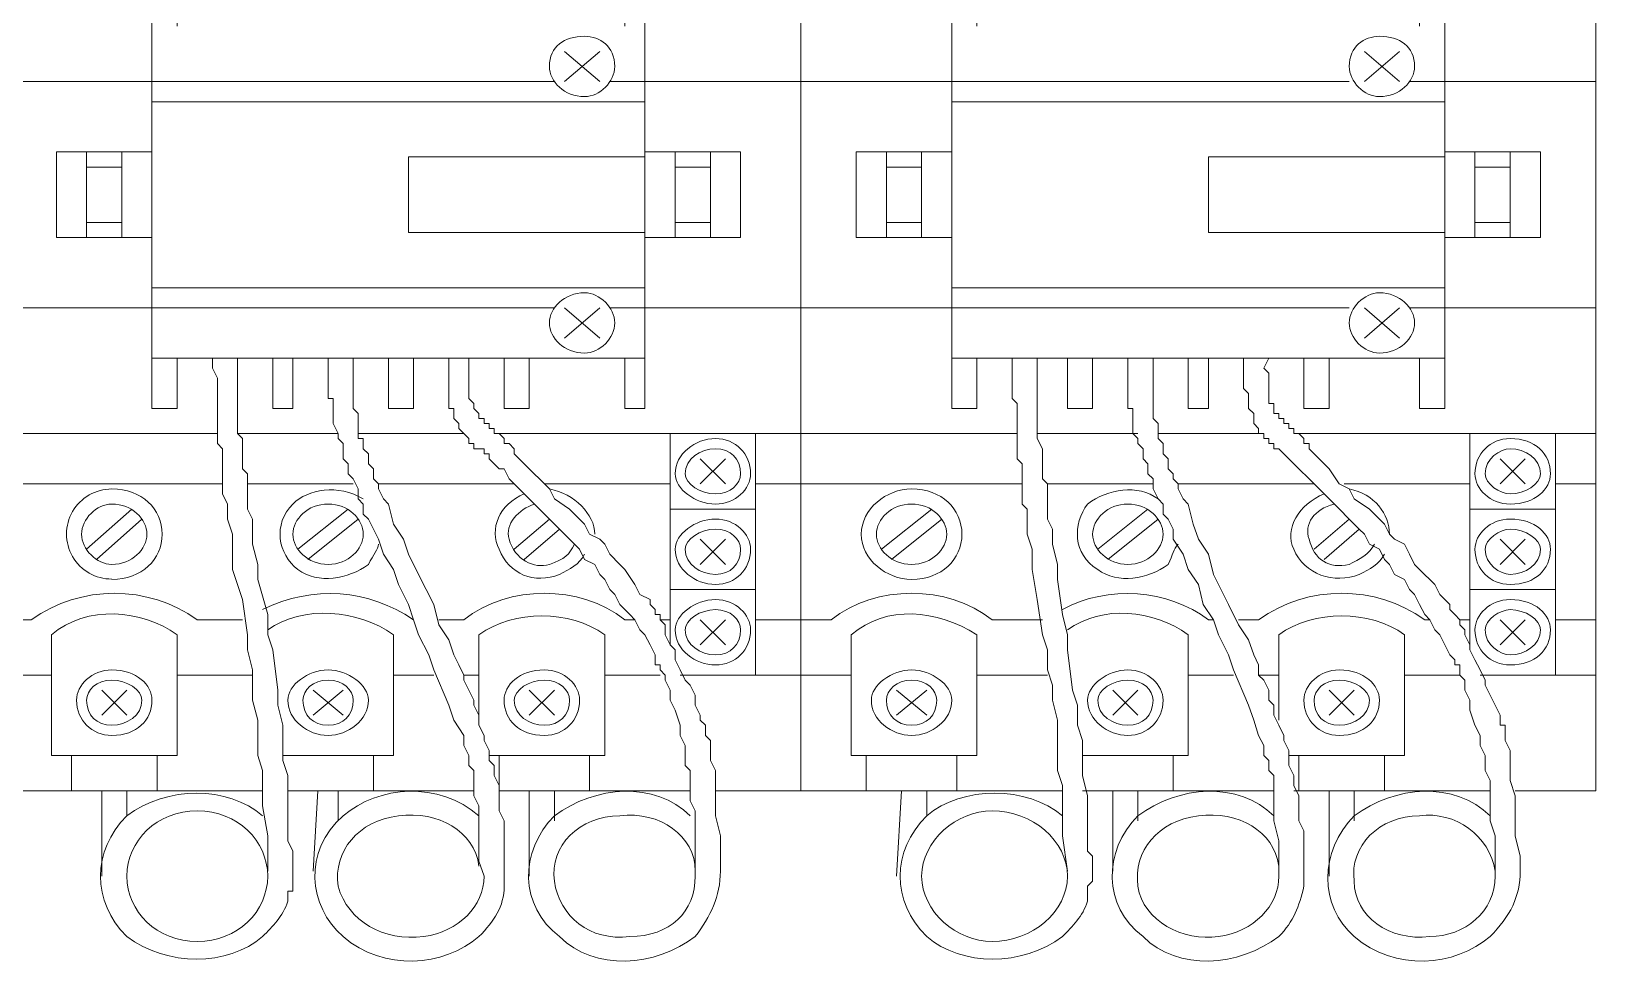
# Model space of a CAD drawing. Header units: millimetres. Extents: x 1004 to 59588, y 686 to 38112.
# Drawn here: x 17750.1 to 17933, y 11910.6 to 12020.6 of the extents above; entities that cross this region are included whole.
import ezdxf

# ---------------------------------------------------------------- set-up
doc = ezdxf.new("R2010")
doc.units = ezdxf.units.MM
doc.layers.add('PDF4_Geometry', color=7, linetype='Continuous')

msp = doc.modelspace()

# ---------------------------------------------------------------- linework, layer by layer
at = {"layer": 'PDF4_Geometry', "lineweight": 0}
for points in [[(17830.69, 12083.54), (17830.69, 12082.95), (17830.69, 12082.36), (17830.69, 12081.77), (17830.69, 12081.18), (17830.69, 12080.59), (17830.69, 12080.01), (17830.69, 12079.42), (17830.69, 12078.24), (17830.69, 12077.07), (17830.69, 12075.89), (17830.69, 12074.71), (17830.11, 12072.36), (17830.11, 12071.18), (17840.11, 12071.18), (17840.11, 11931.77), (17830.11, 11931.77)], [(17923.63, 12083.54), (17924.22, 12082.95), (17924.22, 12082.36), (17924.22, 12081.77), (17924.22, 12081.18), (17924.22, 12080.59), (17924.22, 12080.01), (17924.22, 12079.42), (17924.22, 12078.24), (17924.22, 12077.07), (17924.22, 12075.89), (17923.63, 12074.71), (17923.63, 12072.36), (17923.63, 12071.18), (17933.05, 12071.18), (17933.05, 11931.77), (17923.63, 11931.77)], [(17777.16, 12071.18), (17746.58, 12071.18), (17746.58, 11931.77), (17777.16, 11931.77)], [(17870.11, 12071.18), (17840.11, 12071.18), (17840.11, 11931.77), (17870.69, 11931.77)], [(17767.16, 12021.18), (17767.16, 12026.48), (17764.22, 12026.48), (17764.22, 11976.48), (17767.16, 11976.48), (17767.16, 11982.36)], [(17819.52, 12021.18), (17819.52, 12026.48), (17821.87, 12026.48), (17821.87, 11976.48), (17819.52, 11976.48), (17819.52, 11982.36)], [(17860.69, 12021.18), (17860.69, 12026.48), (17857.75, 12026.48), (17857.75, 11976.48), (17860.69, 11976.48), (17860.69, 11982.36)], [(17912.46, 12021.18), (17912.46, 12026.48), (17915.4, 12026.48), (17915.4, 11976.48), (17912.46, 11976.48), (17912.46, 11982.36)], [(17812.46, 12018.24), (17816.58, 12014.71)], [(17812.46, 12014.71), (17816.58, 12018.24)], [(17905.99, 12018.24), (17910.11, 12014.71)], [(17905.99, 12014.71), (17910.11, 12018.24)], [(17724.81, 12014.71), (17746.58, 12014.71), (17811.28, 12014.71)], [(17817.75, 12014.71), (17840.11, 12014.71), (17904.22, 12014.71)], [(17911.28, 12014.71), (17933.05, 12014.71)], [(17764.22, 12012.36), (17821.87, 12012.36)], [(17857.75, 12012.36), (17915.4, 12012.36)], [(17764.22, 11996.48), (17753.05, 11996.48), (17753.05, 12006.48), (17764.22, 12006.48)], [(17756.58, 12006.48), (17756.58, 11996.48)], [(17760.69, 12006.48), (17760.69, 11996.48)], [(17821.87, 12006.48), (17833.05, 12006.48), (17833.05, 11996.48), (17821.87, 11996.48)], [(17825.4, 12006.48), (17825.4, 11996.48)], [(17829.52, 12006.48), (17829.52, 11996.48)], [(17857.75, 11996.48), (17846.58, 11996.48), (17846.58, 12006.48), (17857.75, 12006.48)], [(17850.11, 12006.48), (17850.11, 11996.48)], [(17854.22, 12006.48), (17854.22, 11996.48)], [(17915.4, 12006.48), (17926.58, 12006.48), (17926.58, 11996.48), (17915.4, 11996.48)], [(17918.93, 12006.48), (17918.93, 11996.48)], [(17923.05, 12006.48), (17923.05, 11996.48)], [(17756.58, 12004.71), (17760.69, 12004.71)], [(17821.87, 12005.89), (17794.22, 12005.89), (17794.22, 11997.07), (17821.87, 11997.07)], [(17825.4, 12004.71), (17829.52, 12004.71)], [(17850.11, 12004.71), (17854.22, 12004.71)], [(17915.4, 12005.89), (17887.75, 12005.89), (17887.75, 11997.07), (17915.4, 11997.07)], [(17918.93, 12004.71), (17923.05, 12004.71)], [(17756.58, 11998.24), (17760.69, 11998.24)], [(17825.4, 11998.24), (17829.52, 11998.24)], [(17850.11, 11998.24), (17854.22, 11998.24)], [(17918.93, 11998.24), (17923.05, 11998.24)], [(17764.22, 11990.59), (17821.87, 11990.59)], [(17857.75, 11990.59), (17915.4, 11990.59)], [(17724.81, 11988.24), (17746.58, 11988.24), (17811.28, 11988.24)], [(17812.46, 11988.24), (17816.58, 11984.71)], [(17812.46, 11984.71), (17816.58, 11988.24)], [(17817.75, 11988.24), (17840.11, 11988.24), (17904.22, 11988.24)], [(17905.99, 11988.24), (17910.11, 11984.71)], [(17905.99, 11984.71), (17910.11, 11988.24)], [(17911.28, 11988.24), (17933.05, 11988.24)], [(17771.28, 11982.36), (17771.28, 11981.77), (17771.28, 11981.18), (17771.87, 11980.01), (17771.87, 11979.42), (17771.87, 11978.83), (17771.87, 11977.65), (17771.87, 11977.07), (17771.87, 11975.89), (17771.87, 11975.3), (17771.87, 11973.54), (17746.58, 11973.54)], [(17764.22, 11982.36), (17821.87, 11982.36)], [(17784.81, 11982.36), (17784.81, 11981.18), (17784.81, 11980.01), (17784.81, 11979.42), (17784.81, 11978.83), (17784.81, 11978.24), (17784.81, 11977.65), (17785.4, 11977.65), (17785.4, 11977.07), (17785.4, 11976.48), (17785.4, 11975.89), (17785.4, 11975.3), (17785.4, 11974.71), (17785.99, 11973.54), (17774.22, 11973.54), (17774.22, 11974.71), (17774.22, 11975.3), (17774.22, 11975.89), (17774.22, 11976.48), (17774.22, 11977.07), (17774.22, 11978.24), (17774.22, 11978.83), (17774.22, 11980.01), (17774.22, 11982.36)], [(17778.34, 11982.36), (17778.34, 11976.48), (17780.69, 11976.48), (17780.69, 11982.36)], [(17798.93, 11982.36), (17798.93, 11981.18), (17798.93, 11980.59), (17798.93, 11980.01), (17798.93, 11979.42), (17798.93, 11978.83), (17798.93, 11978.24), (17798.93, 11977.65), (17798.93, 11977.07), (17798.93, 11976.48), (17799.52, 11976.48), (17799.52, 11975.89), (17799.52, 11975.3), (17800.11, 11974.71), (17800.11, 11974.12), (17800.69, 11973.54), (17788.34, 11973.54), (17788.34, 11974.12), (17788.34, 11974.71), (17788.34, 11975.3), (17788.34, 11975.89), (17787.75, 11976.48), (17787.75, 11977.07), (17787.75, 11978.24), (17787.75, 11978.83), (17787.75, 11980.01), (17787.75, 11982.36)], [(17791.87, 11982.36), (17791.87, 11976.48), (17794.81, 11976.48), (17794.81, 11982.36)], [(17864.81, 11982.36), (17864.81, 11981.77), (17864.81, 11981.18), (17864.81, 11980.01), (17864.81, 11979.42), (17864.81, 11978.83), (17864.81, 11977.65), (17865.4, 11977.07), (17865.4, 11975.89), (17865.4, 11975.3), (17865.4, 11973.54), (17840.11, 11973.54), (17804.81, 11973.54), (17804.22, 11973.54), (17804.22, 11974.12), (17803.63, 11974.12), (17803.63, 11974.71), (17803.05, 11974.71), (17803.05, 11975.3), (17802.46, 11975.3), (17802.46, 11975.89), (17801.87, 11976.48), (17801.87, 11977.07), (17801.28, 11977.65), (17801.28, 11978.24), (17801.28, 11978.83), (17801.28, 11979.42), (17801.28, 11980.01), (17801.28, 11980.59), (17801.28, 11981.18), (17801.28, 11982.36)], [(17805.4, 11982.36), (17805.4, 11976.48), (17808.34, 11976.48), (17808.34, 11982.36)], [(17857.75, 11982.36), (17915.4, 11982.36)], [(17867.75, 11982.36), (17867.75, 11980.01), (17867.75, 11978.83), (17867.75, 11978.24), (17867.75, 11977.07), (17867.75, 11976.48), (17867.75, 11975.89), (17867.75, 11975.3), (17867.75, 11974.71), (17867.75, 11973.54), (17879.52, 11973.54)], [(17871.28, 11982.36), (17871.28, 11976.48), (17874.22, 11976.48), (17874.22, 11982.36)], [(17878.34, 11982.36), (17878.34, 11981.18), (17878.34, 11980.01), (17878.34, 11979.42), (17878.34, 11978.83), (17878.34, 11978.24), (17878.34, 11977.65), (17878.34, 11977.07), (17878.34, 11976.48), (17878.93, 11976.48), (17878.93, 11975.89), (17878.93, 11975.3), (17878.93, 11974.71), (17878.93, 11973.54), (17879.52, 11972.95), (17879.52, 11972.36), (17880.11, 11971.77), (17880.11, 11970.59), (17880.69, 11970.01), (17880.69, 11968.83), (17881.28, 11968.24), (17881.28, 11967.07), (17881.87, 11965.89), (17882.46, 11965.3), (17882.46, 11964.12), (17883.05, 11963.54), (17883.63, 11962.36), (17883.63, 11961.18), (17884.81, 11959.42), (17885.4, 11957.65), (17886.58, 11955.89), (17887.16, 11953.54), (17888.34, 11951.77), (17888.93, 11950.01), (17890.11, 11947.65), (17890.69, 11945.89), (17892.46, 11941.77), (17893.05, 11940.01), (17893.63, 11938.24), (17894.22, 11937.07), (17894.22, 11935.89), (17894.81, 11935.3), (17894.81, 11934.71), (17894.81, 11934.12), (17895.4, 11933.54), (17895.4, 11932.95), (17895.4, 11932.36), (17895.4, 11931.18), (17895.4, 11930.01), (17895.4, 11928.24), (17895.99, 11925.89), (17895.99, 11923.54), (17895.99, 11921.77)], [(17891.87, 11982.36), (17891.87, 11981.18), (17891.87, 11980.59), (17891.87, 11980.01), (17891.87, 11979.42), (17891.87, 11978.83), (17892.46, 11978.24), (17892.46, 11977.65), (17892.46, 11977.07), (17892.46, 11976.48), (17893.05, 11975.89), (17893.05, 11975.3), (17893.05, 11974.71), (17893.63, 11974.12), (17893.63, 11973.54), (17881.87, 11973.54), (17881.87, 11974.12), (17881.87, 11974.71), (17881.28, 11975.3), (17881.28, 11975.89), (17881.28, 11976.48), (17881.28, 11977.07), (17881.28, 11978.24), (17881.28, 11978.83), (17881.28, 11980.01), (17881.28, 11982.36)], [(17885.4, 11982.36), (17885.4, 11976.48), (17887.75, 11976.48), (17887.75, 11982.36)], [(17894.81, 11982.36), (17894.22, 11981.18), (17894.81, 11980.59), (17894.81, 11980.01), (17894.81, 11979.42), (17894.81, 11978.83), (17894.81, 11978.24), (17894.81, 11977.65), (17894.81, 11977.07), (17895.4, 11977.07), (17895.4, 11976.48), (17895.4, 11975.89), (17895.99, 11975.89), (17895.99, 11975.3), (17896.58, 11975.3), (17896.58, 11974.71), (17897.16, 11974.71), (17897.16, 11974.12), (17897.75, 11974.12), (17897.75, 11973.54), (17898.34, 11973.54), (17933.05, 11973.54)], [(17898.93, 11982.36), (17898.93, 11976.48), (17901.87, 11976.48), (17901.87, 11982.36)], [(17784.81, 11979.42), (17784.81, 11979.42)], [(17878.34, 11979.42), (17878.34, 11979.42)], [(17878.34, 11977.65), (17878.34, 11977.65)], [(17774.22, 11976.48), (17774.22, 11976.48)], [(17785.4, 11976.48), (17785.4, 11976.48)], [(17801.87, 11977.07), (17801.87, 11977.07)], [(17802.46, 11975.89), (17802.46, 11975.89)], [(17802.46, 11975.89), (17802.46, 11975.89)], [(17867.75, 11976.48), (17867.75, 11976.48)], [(17892.46, 11976.48), (17892.46, 11976.48)], [(17895.4, 11975.89), (17895.4, 11975.89)], [(17741.87, 11967.65), (17746.58, 11967.65), (17772.46, 11967.65), (17772.46, 11968.24), (17772.46, 11968.83), (17772.46, 11970.01), (17772.46, 11970.59), (17772.46, 11971.77), (17771.87, 11972.36), (17771.87, 11973.54)], [(17774.22, 11974.71), (17774.22, 11974.71)], [(17774.22, 11973.54), (17774.81, 11972.95), (17774.81, 11971.77), (17774.81, 11970.59), (17774.81, 11970.01), (17774.81, 11969.42), (17775.4, 11968.83), (17775.4, 11968.24), (17775.4, 11967.65), (17787.75, 11967.65)], [(17785.99, 11973.54), (17785.99, 11972.95), (17786.58, 11972.36), (17786.58, 11971.77), (17786.58, 11970.59), (17787.16, 11970.01), (17787.16, 11968.83), (17787.75, 11968.24), (17788.34, 11967.07), (17788.34, 11965.89), (17788.93, 11965.3), (17788.93, 11964.12), (17789.52, 11963.54), (17790.11, 11962.36), (17790.69, 11961.18), (17791.28, 11959.42), (17792.46, 11957.65), (17793.05, 11955.89), (17794.22, 11953.54), (17794.81, 11951.77), (17795.4, 11950.01), (17796.58, 11947.65), (17797.16, 11945.89), (17798.93, 11941.77), (17799.52, 11940.01), (17800.69, 11938.24), (17800.69, 11937.07), (17801.28, 11935.89), (17801.28, 11935.3), (17801.28, 11934.71), (17801.87, 11934.12), (17801.87, 11933.54), (17801.87, 11932.95), (17801.87, 11932.36), (17801.87, 11931.18), (17802.46, 11930.01), (17802.46, 11928.24), (17802.46, 11925.89), (17802.46, 11923.54), (17803.05, 11921.77)], [(17788.34, 11975.3), (17788.34, 11975.3)], [(17788.34, 11974.12), (17788.34, 11974.12)], [(17800.69, 11973.54), (17801.28, 11972.95), (17801.28, 11972.36), (17801.87, 11972.36), (17801.87, 11971.77), (17802.46, 11971.77), (17803.05, 11971.77), (17803.05, 11971.18), (17803.63, 11971.18), (17803.63, 11970.59), (17804.22, 11970.01), (17804.81, 11969.42), (17805.4, 11969.42), (17805.99, 11968.24), (17806.58, 11967.65), (17790.69, 11967.65), (17790.11, 11968.24), (17790.11, 11968.83), (17790.11, 11969.42), (17789.52, 11970.01), (17789.52, 11970.59), (17789.52, 11971.18), (17788.93, 11971.77), (17788.93, 11972.36), (17788.93, 11972.95), (17788.34, 11972.95), (17788.34, 11973.54)], [(17800.11, 11974.12), (17800.11, 11974.12)], [(17800.69, 11973.54), (17800.69, 11973.54)], [(17802.46, 11975.3), (17802.46, 11975.3)], [(17802.46, 11975.3), (17802.46, 11975.3)], [(17803.05, 11975.3), (17803.05, 11975.3)], [(17803.63, 11974.71), (17803.63, 11974.71)], [(17804.22, 11974.12), (17804.22, 11974.12)], [(17804.22, 11974.12), (17804.22, 11974.12)], [(17804.81, 11973.54), (17805.4, 11972.95), (17805.4, 11972.36), (17805.99, 11972.36), (17806.58, 11971.77), (17806.58, 11971.18), (17808.34, 11969.42), (17810.11, 11967.65), (17824.81, 11967.65)], [(17804.81, 11973.54), (17804.81, 11973.54)], [(17824.81, 11973.54), (17824.81, 11948.83), (17824.22, 11950.01), (17824.22, 11950.59), (17824.22, 11951.18), (17823.63, 11951.77), (17823.63, 11952.36), (17823.05, 11952.36), (17823.05, 11952.95), (17822.46, 11953.54), (17822.46, 11954.12), (17821.28, 11954.71), (17820.69, 11955.89), (17819.52, 11957.65), (17818.93, 11958.24), (17817.75, 11959.42), (17817.16, 11960.59), (17816.58, 11961.18), (17815.4, 11961.77), (17814.81, 11962.95), (17813.05, 11964.71), (17811.28, 11965.89), (17810.69, 11967.07), (17810.11, 11967.65)], [(17834.81, 11967.65), (17840.11, 11967.65), (17865.99, 11967.65), (17865.99, 11968.24), (17865.99, 11968.83), (17865.99, 11970.01), (17865.4, 11970.59), (17865.4, 11971.77), (17865.4, 11972.36), (17865.4, 11973.54)], [(17834.81, 11973.54), (17834.81, 11945.3)], [(17867.75, 11974.71), (17867.75, 11974.71)], [(17867.75, 11973.54), (17867.75, 11972.95), (17868.34, 11971.77), (17868.34, 11970.59), (17868.34, 11970.01), (17868.34, 11969.42), (17868.34, 11968.83), (17868.34, 11968.24), (17868.93, 11967.65), (17881.28, 11967.65)], [(17881.28, 11975.3), (17881.28, 11975.3)], [(17881.87, 11974.12), (17881.87, 11974.12)], [(17893.63, 11973.54), (17894.22, 11973.54), (17894.22, 11972.95), (17894.81, 11972.95), (17894.81, 11972.36), (17895.4, 11972.36), (17895.4, 11971.77), (17895.99, 11971.77), (17896.58, 11971.18), (17897.16, 11970.59), (17897.75, 11970.01), (17898.34, 11969.42), (17899.52, 11968.24), (17900.11, 11967.65), (17884.22, 11967.65), (17883.63, 11968.24), (17883.63, 11968.83), (17883.05, 11969.42), (17883.05, 11970.01), (17883.05, 11970.59), (17882.46, 11971.18), (17882.46, 11971.77), (17882.46, 11972.36), (17881.87, 11972.95), (17881.87, 11973.54)], [(17893.63, 11974.12), (17893.63, 11974.12)], [(17895.99, 11975.3), (17895.99, 11975.3)], [(17895.99, 11975.3), (17895.99, 11975.3)], [(17895.99, 11975.3), (17895.99, 11975.3)], [(17896.58, 11974.71), (17896.58, 11974.71)], [(17897.16, 11974.12), (17897.16, 11974.12)], [(17897.75, 11974.12), (17897.75, 11974.12)], [(17897.75, 11973.54), (17897.75, 11973.54)], [(17918.34, 11973.54), (17918.34, 11948.83), (17917.75, 11950.01), (17917.75, 11950.59), (17917.16, 11951.18), (17917.16, 11951.77), (17916.58, 11952.36), (17915.99, 11952.95), (17915.99, 11953.54), (17915.4, 11954.12), (17914.81, 11954.71), (17914.22, 11955.89), (17912.46, 11957.65), (17911.87, 11958.24), (17911.28, 11959.42), (17910.69, 11960.59), (17909.52, 11961.18), (17908.93, 11961.77), (17908.34, 11962.95), (17906.58, 11964.71), (17904.81, 11965.89), (17904.22, 11967.07), (17903.05, 11967.65), (17901.87, 11969.42), (17900.11, 11971.18), (17899.52, 11971.77), (17899.52, 11972.36), (17898.93, 11972.36), (17898.93, 11972.95), (17898.34, 11973.54)], [(17928.34, 11973.54), (17928.34, 11945.3)], [(17785.99, 11972.95), (17785.99, 11972.95)], [(17801.28, 11972.95), (17801.28, 11972.95)], [(17879.52, 11972.95), (17879.52, 11972.95)], [(17881.87, 11972.95), (17881.87, 11972.95)], [(17895.99, 11971.77), (17895.99, 11971.77)], [(17789.52, 11970.01), (17789.52, 11970.01)], [(17804.22, 11970.01), (17804.22, 11970.01)], [(17828.34, 11970.59), (17831.28, 11967.65)], [(17828.34, 11967.65), (17831.28, 11970.59)], [(17883.05, 11970.01), (17883.05, 11970.01)], [(17896.58, 11971.18), (17896.58, 11971.18)], [(17897.75, 11970.01), (17897.75, 11970.01)], [(17921.87, 11970.59), (17924.81, 11967.65)], [(17921.87, 11967.65), (17924.81, 11970.59)], [(17790.11, 11968.83), (17790.11, 11968.83)], [(17883.63, 11968.83), (17883.63, 11968.83)], [(17898.34, 11969.42), (17898.34, 11969.42)], [(17772.46, 11967.65), (17772.46, 11966.48), (17773.05, 11965.3), (17773.05, 11964.71), (17773.05, 11963.54), (17773.63, 11961.77), (17773.63, 11960.01), (17773.63, 11957.65), (17774.81, 11954.12), (17775.4, 11950.01), (17775.4, 11948.24), (17775.99, 11945.89), (17775.99, 11944.12), (17775.99, 11942.36), (17776.58, 11940.01), (17776.58, 11938.24), (17776.58, 11935.89), (17777.16, 11934.12), (17777.16, 11932.36), (17777.16, 11930.01), (17777.75, 11926.48), (17777.75, 11922.36)], [(17775.4, 11967.65), (17775.4, 11966.48), (17775.4, 11965.3), (17775.4, 11964.71), (17775.99, 11963.54), (17775.99, 11962.36), (17775.99, 11960.59), (17776.58, 11958.24), (17776.58, 11956.48), (17777.75, 11952.36), (17777.75, 11950.01), (17778.34, 11948.24), (17778.93, 11943.54), (17778.93, 11941.77), (17779.52, 11939.42), (17779.52, 11937.65), (17779.52, 11935.3), (17780.11, 11933.54), (17780.11, 11931.18), (17780.11, 11929.42), (17780.11, 11928.24), (17780.11, 11927.07), (17780.11, 11925.89), (17780.69, 11924.71), (17780.69, 11924.12), (17780.69, 11923.54), (17780.69, 11922.95), (17780.69, 11922.36), (17780.69, 11921.77), (17780.69, 11921.18), (17780.69, 11920.59), (17780.69, 11920.01), (17780.11, 11920.01), (17780.11, 11918.83)], [(17790.69, 11967.65), (17790.69, 11967.07), (17791.28, 11965.89), (17791.87, 11965.3), (17792.46, 11962.95), (17793.63, 11961.18), (17794.22, 11959.42), (17795.4, 11957.07), (17797.16, 11953.54), (17797.75, 11951.18), (17798.93, 11949.42), (17799.52, 11947.65), (17800.11, 11946.48), (17800.69, 11945.3), (17802.46, 11945.3)], [(17807.75, 11958.83), (17811.87, 11962.36), (17808.34, 11965.89), (17807.75, 11966.48), (17806.58, 11967.65)], [(17865.99, 11967.65), (17865.99, 11966.48), (17865.99, 11965.3), (17866.58, 11964.71), (17866.58, 11963.54), (17866.58, 11961.77), (17867.16, 11960.01), (17867.16, 11957.65), (17867.75, 11954.12), (17868.34, 11950.01), (17868.93, 11948.24), (17868.93, 11945.89), (17869.52, 11944.12), (17869.52, 11942.36), (17870.11, 11940.01), (17870.11, 11938.24), (17870.11, 11935.89), (17870.11, 11934.12), (17870.69, 11932.36), (17870.69, 11930.01), (17870.69, 11926.48), (17871.28, 11922.36)], [(17868.93, 11967.65), (17868.93, 11966.48), (17868.93, 11965.3), (17868.93, 11964.71), (17868.93, 11963.54), (17869.52, 11962.36), (17869.52, 11960.59), (17870.11, 11958.24), (17870.11, 11956.48), (17870.69, 11952.36), (17871.28, 11950.01), (17871.28, 11948.24), (17871.87, 11943.54), (17872.46, 11941.77), (17872.46, 11939.42), (17873.05, 11937.65), (17873.05, 11935.3), (17873.05, 11933.54), (17873.63, 11931.18), (17873.63, 11929.42), (17873.63, 11928.24), (17873.63, 11927.07), (17873.63, 11925.89), (17873.63, 11924.71), (17874.22, 11924.12), (17874.22, 11923.54), (17874.22, 11922.95), (17874.22, 11922.36), (17874.22, 11921.77), (17874.22, 11921.18), (17873.63, 11920.59), (17873.63, 11920.01), (17873.63, 11918.83)], [(17884.22, 11967.65), (17884.22, 11967.07), (17884.81, 11965.89), (17885.4, 11965.3), (17885.99, 11962.95), (17886.58, 11961.18), (17887.75, 11959.42), (17888.34, 11957.07), (17890.11, 11953.54), (17891.28, 11951.18), (17892.46, 11949.42), (17893.05, 11947.65), (17893.63, 11946.48), (17893.63, 11945.3), (17895.99, 11945.3)], [(17901.28, 11958.83), (17905.4, 11962.36), (17901.87, 11965.89), (17901.28, 11966.48), (17900.11, 11967.65)], [(17903.63, 11967.65), (17918.34, 11967.65)], [(17928.34, 11967.65), (17933.05, 11967.65)], [(17756.58, 11960.01), (17761.87, 11964.71)], [(17781.28, 11960.01), (17787.16, 11964.71)], [(17824.81, 11964.71), (17834.81, 11964.71)], [(17849.52, 11960.01), (17855.4, 11964.71)], [(17874.81, 11960.01), (17880.69, 11964.71)], [(17918.34, 11964.71), (17928.34, 11964.71)], [(17757.75, 11958.83), (17763.05, 11963.54)], [(17782.46, 11958.83), (17788.34, 11963.54)], [(17806.58, 11960.01), (17810.69, 11963.54)], [(17850.69, 11958.83), (17856.58, 11963.54)], [(17875.99, 11958.83), (17881.87, 11963.54)], [(17900.11, 11960.01), (17904.22, 11963.54)], [(17811.87, 11962.36), (17812.46, 11961.77), (17813.63, 11960.59), (17814.22, 11960.01), (17814.81, 11958.83), (17815.99, 11958.24), (17816.58, 11957.07), (17817.16, 11956.48), (17817.75, 11955.3), (17818.34, 11954.71), (17818.93, 11953.54), (17820.11, 11952.36), (17820.69, 11951.77), (17819.52, 11951.77), (17820.69, 11951.77), (17821.28, 11950.59), (17821.87, 11950.01), (17822.46, 11948.83), (17823.05, 11947.65), (17823.05, 11947.07), (17823.05, 11946.48), (17823.63, 11946.48), (17823.63, 11945.89), (17824.22, 11945.3), (17824.22, 11944.71), (17824.81, 11943.54), (17824.81, 11942.36), (17825.4, 11941.18), (17825.99, 11939.42), (17825.99, 11938.24), (17826.58, 11937.07), (17826.58, 11935.89), (17826.58, 11934.71), (17827.16, 11934.12), (17827.16, 11932.95), (17827.16, 11931.77), (17804.81, 11931.77), (17804.81, 11935.89)], [(17828.34, 11961.18), (17831.28, 11958.24)], [(17828.34, 11958.24), (17831.28, 11961.18)], [(17910.69, 11945.3), (17917.16, 11945.3), (17917.16, 11945.89), (17917.16, 11946.48), (17916.58, 11946.48), (17916.58, 11947.07), (17915.99, 11947.65), (17915.4, 11948.83), (17914.81, 11950.01), (17914.22, 11950.59), (17913.63, 11951.77), (17913.05, 11951.77), (17913.63, 11951.77), (17913.05, 11952.36), (17912.46, 11953.54), (17911.87, 11954.71), (17911.28, 11955.3), (17910.69, 11956.48), (17909.52, 11957.07), (17908.93, 11958.24), (17908.34, 11958.83), (17907.75, 11960.01), (17906.58, 11960.59), (17905.99, 11961.77), (17905.4, 11962.36)], [(17921.87, 11961.18), (17924.81, 11958.24)], [(17921.87, 11958.24), (17924.81, 11961.18)], [(17824.81, 11955.3), (17834.81, 11955.3)], [(17918.34, 11955.3), (17928.34, 11955.3)], [(17794.81, 11951.77), (17794.81, 11951.77)], [(17797.75, 11951.77), (17800.69, 11951.77)], [(17823.63, 11951.77), (17824.81, 11951.77)], [(17828.34, 11951.77), (17831.28, 11948.83)], [(17828.34, 11948.83), (17831.28, 11951.77)], [(17834.81, 11951.77), (17840.11, 11951.77), (17843.63, 11951.77)], [(17862.46, 11951.77), (17868.34, 11951.77)], [(17887.75, 11951.77), (17888.34, 11951.77)], [(17916.58, 11952.36), (17916.58, 11952.36)], [(17917.16, 11951.77), (17918.34, 11951.77)], [(17921.87, 11951.77), (17924.81, 11948.83)], [(17921.87, 11948.83), (17924.81, 11951.77)], [(17928.34, 11951.77), (17933.05, 11951.77)], [(17752.46, 11950.01), (17752.46, 11950.01)], [(17752.46, 11950.01), (17752.46, 11935.89), (17767.16, 11935.89), (17767.16, 11950.01)], [(17792.46, 11950.01), (17792.46, 11935.89), (17779.52, 11935.89)], [(17802.46, 11950.01), (17802.46, 11950.01)], [(17803.63, 11935.89), (17817.16, 11935.89), (17817.16, 11950.01)], [(17845.99, 11950.01), (17845.99, 11950.01)], [(17845.99, 11950.01), (17845.99, 11935.89), (17860.69, 11935.89), (17860.69, 11950.01)], [(17885.4, 11950.01), (17885.4, 11935.89), (17873.05, 11935.89)], [(17895.99, 11950.01), (17895.99, 11950.01)], [(17897.16, 11935.89), (17910.69, 11935.89), (17910.69, 11950.01)], [(17824.81, 11948.83), (17825.4, 11948.24), (17825.4, 11947.07), (17825.99, 11945.89), (17826.58, 11944.71), (17827.16, 11944.12), (17827.75, 11942.95), (17827.75, 11941.77), (17828.34, 11940.59), (17828.34, 11940.01), (17828.93, 11939.42), (17828.93, 11938.83), (17828.93, 11938.24), (17829.52, 11937.65), (17829.52, 11936.48), (17829.52, 11935.3), (17830.11, 11934.12), (17830.11, 11932.95), (17830.11, 11931.18), (17830.11, 11928.83), (17830.69, 11926.48), (17830.69, 11924.12), (17830.69, 11922.36)], [(17918.34, 11948.83), (17918.34, 11948.24), (17918.93, 11947.07), (17919.52, 11945.89), (17920.11, 11944.71), (17920.11, 11944.12), (17920.69, 11942.95), (17921.28, 11941.77), (17921.87, 11940.59), (17921.87, 11940.01), (17921.87, 11939.42), (17922.46, 11939.42), (17922.46, 11938.83), (17922.46, 11938.24), (17922.46, 11937.65), (17923.05, 11936.48), (17923.05, 11935.3), (17923.05, 11934.12), (17923.05, 11932.95), (17923.63, 11931.18), (17923.63, 11928.83), (17923.63, 11926.48), (17924.22, 11924.12), (17924.22, 11922.36)], [(17733.05, 11945.3), (17746.58, 11945.3), (17752.46, 11945.3)], [(17767.16, 11945.3), (17775.99, 11945.3)], [(17792.46, 11945.3), (17797.16, 11945.3)], [(17800.69, 11945.3), (17800.69, 11944.71), (17801.28, 11943.54), (17801.87, 11942.36), (17801.87, 11941.77), (17802.46, 11940.59), (17802.46, 11939.42), (17803.05, 11938.24), (17803.05, 11937.65), (17803.63, 11936.48), (17803.63, 11935.3), (17804.22, 11934.71), (17804.22, 11933.54), (17804.81, 11932.36), (17804.81, 11931.18), (17804.81, 11930.59), (17804.81, 11929.42), (17805.4, 11928.24), (17805.4, 11927.07), (17805.4, 11925.89), (17805.4, 11925.3), (17805.4, 11924.12), (17805.4, 11923.54), (17805.4, 11922.95), (17805.4, 11922.36), (17805.4, 11921.77), (17805.4, 11921.18), (17805.4, 11920.59)], [(17817.16, 11945.3), (17823.63, 11945.3)], [(17825.99, 11945.3), (17840.11, 11945.3), (17845.99, 11945.3)], [(17860.69, 11945.3), (17868.93, 11945.3)], [(17885.4, 11945.3), (17890.69, 11945.3)], [(17893.63, 11945.3), (17894.22, 11944.71), (17894.81, 11943.54), (17894.81, 11942.36), (17895.4, 11941.77), (17895.4, 11940.59), (17895.99, 11939.42), (17896.58, 11938.24), (17896.58, 11937.65), (17897.16, 11936.48), (17897.16, 11935.3), (17897.16, 11934.71), (17897.75, 11933.54), (17897.75, 11932.36), (17898.34, 11931.18), (17898.34, 11930.59), (17898.34, 11929.42), (17898.34, 11928.24), (17898.93, 11927.07), (17898.93, 11925.89), (17898.93, 11925.3), (17898.93, 11924.12), (17898.93, 11923.54), (17898.93, 11922.95), (17898.93, 11922.36), (17898.93, 11921.77), (17898.93, 11921.18), (17898.93, 11920.59)], [(17897.75, 11931.77), (17920.69, 11931.77), (17920.69, 11932.95), (17920.11, 11934.12), (17920.11, 11934.71), (17920.11, 11935.89), (17919.52, 11937.07), (17919.52, 11938.24), (17918.93, 11939.42), (17918.34, 11941.18), (17918.34, 11942.36), (17917.75, 11943.54), (17917.75, 11944.71), (17917.16, 11945.3)], [(17919.52, 11945.3), (17933.05, 11945.3)], [(17758.34, 11943.54), (17761.28, 11940.59)], [(17758.34, 11940.59), (17761.28, 11943.54)], [(17783.05, 11943.54), (17786.58, 11940.59)], [(17783.05, 11940.59), (17786.58, 11943.54)], [(17808.34, 11943.54), (17811.28, 11940.59)], [(17808.34, 11940.59), (17811.28, 11943.54)], [(17851.28, 11943.54), (17854.81, 11940.59)], [(17851.28, 11940.59), (17854.81, 11943.54)], [(17876.58, 11943.54), (17879.52, 11940.59)], [(17876.58, 11940.59), (17879.52, 11943.54)], [(17901.87, 11943.54), (17904.81, 11940.59)], [(17901.87, 11940.59), (17904.81, 11943.54)], [(17828.93, 11939.42), (17828.93, 11939.42)], [(17754.81, 11935.89), (17754.81, 11931.77)], [(17764.81, 11935.89), (17764.81, 11931.77)], [(17790.11, 11935.89), (17790.11, 11931.77)], [(17815.4, 11935.89), (17815.4, 11931.77)], [(17847.75, 11935.89), (17847.75, 11931.77)], [(17858.34, 11935.89), (17858.34, 11931.77)], [(17883.63, 11935.89), (17883.63, 11931.77)], [(17898.34, 11935.89), (17898.34, 11931.77)], [(17908.34, 11935.89), (17908.34, 11931.77)], [(17758.34, 11931.77), (17758.34, 11921.77)], [(17761.28, 11931.77), (17761.28, 11928.83)], [(17780.11, 11931.77), (17801.87, 11931.77)], [(17783.63, 11931.77), (17783.05, 11922.36)], [(17785.99, 11931.77), (17785.99, 11928.24)], [(17801.87, 11932.36), (17801.87, 11932.36)], [(17808.34, 11931.77), (17808.34, 11921.77)], [(17811.28, 11931.77), (17811.28, 11928.24)], [(17827.16, 11931.77), (17827.16, 11930.59), (17827.75, 11929.42), (17827.75, 11928.24), (17827.75, 11926.48), (17827.75, 11921.77)], [(17851.87, 11931.77), (17851.28, 11921.77)], [(17854.81, 11931.77), (17854.81, 11928.83)], [(17873.05, 11931.77), (17895.4, 11931.77)], [(17876.58, 11931.77), (17876.58, 11922.36)], [(17879.52, 11931.77), (17879.52, 11928.24)], [(17895.4, 11932.36), (17895.4, 11932.36)], [(17901.87, 11931.77), (17901.87, 11921.77)], [(17904.81, 11931.77), (17904.81, 11928.24)], [(17920.69, 11931.77), (17920.69, 11930.59), (17920.69, 11929.42), (17920.69, 11928.24), (17921.28, 11926.48), (17921.28, 11921.77)], [(17805.4, 11921.18), (17805.4, 11921.18)], [(17805.4, 11920.59), (17805.4, 11920.59)], [(17898.93, 11921.18), (17898.93, 11921.18)], [(17898.93, 11920.59), (17898.93, 11920.59)], [(17873.63, 11920.01), (17873.63, 11920.01)]]:
    msp.add_lwpolyline(points, dxfattribs=at)
for points in [[(17741.87, 11951.77), (17746.58, 11951.77), (17750.11, 11951.77, -0.318182), (17769.52, 11951.77), (17774.81, 11951.77)], [(17891.28, 11951.77), (17893.63, 11951.77, -0.318182), (17913.05, 11951.77)]]:
    msp.add_lwpolyline(points, format="xyb", dxfattribs=at)
for points in [[(17802.46, 11940.01), (17802.46, 11950.01)], [(17895.99, 11940.01), (17895.99, 11950.01)]]:
    msp.add_lwpolyline(points, close=True, dxfattribs=at)
msp.add_arc((17759.5, 11961.79), 5.27, 89.7603, 270.2397, dxfattribs=at)
for points in [[(17814.81, 12020.01), (17812.46, 12020.01), (17810.69, 12018.83), (17810.69, 12016.48)], [(17818.34, 12016.48), (17818.34, 12018.83), (17816.58, 12020.01), (17814.81, 12020.01)], [(17907.75, 12020.01), (17905.99, 12020.01), (17904.22, 12018.83), (17904.22, 12016.48)], [(17911.87, 12016.48), (17911.87, 12018.83), (17910.11, 12020.01), (17907.75, 12020.01)], [(17810.69, 12016.48), (17810.69, 12014.71), (17812.46, 12012.95), (17814.81, 12012.95)], [(17814.81, 12012.95), (17816.58, 12012.95), (17818.34, 12014.71), (17818.34, 12016.48)], [(17904.22, 12016.48), (17904.22, 12014.71), (17905.99, 12012.95), (17907.75, 12012.95)], [(17907.75, 12012.95), (17910.11, 12012.95), (17911.87, 12014.71), (17911.87, 12016.48)], [(17814.81, 11990.01), (17812.46, 11990.01), (17810.69, 11988.24), (17810.69, 11986.48)], [(17818.34, 11986.48), (17818.34, 11988.24), (17816.58, 11990.01), (17814.81, 11990.01)], [(17907.75, 11990.01), (17905.99, 11990.01), (17904.22, 11988.24), (17904.22, 11986.48)], [(17911.87, 11986.48), (17911.87, 11988.24), (17910.11, 11990.01), (17907.75, 11990.01)], [(17810.69, 11986.48), (17810.69, 11984.71), (17812.46, 11982.95), (17814.81, 11982.95)], [(17814.81, 11982.95), (17816.58, 11982.95), (17818.34, 11984.71), (17818.34, 11986.48)], [(17904.22, 11986.48), (17904.22, 11984.71), (17905.99, 11982.95), (17907.75, 11982.95)], [(17907.75, 11982.95), (17910.11, 11982.95), (17911.87, 11984.71), (17911.87, 11986.48)], [(17830.11, 11972.95), (17827.75, 11972.95), (17825.4, 11971.18), (17825.4, 11968.83)], [(17830.11, 11971.77), (17828.34, 11971.77), (17826.58, 11970.59), (17826.58, 11968.83)], [(17834.22, 11968.83), (17834.22, 11971.18), (17832.46, 11972.95), (17830.11, 11972.95)], [(17833.05, 11968.83), (17833.05, 11970.59), (17831.87, 11971.77), (17830.11, 11971.77)], [(17923.05, 11972.95), (17920.69, 11972.95), (17918.93, 11971.18), (17918.93, 11968.83)], [(17923.05, 11971.77), (17921.87, 11971.77), (17920.11, 11970.59), (17920.11, 11968.83)], [(17927.75, 11968.83), (17927.75, 11971.18), (17925.99, 11972.95), (17923.05, 11972.95)], [(17926.58, 11968.83), (17926.58, 11970.59), (17924.81, 11971.77), (17923.05, 11971.77)], [(17825.4, 11968.83), (17825.4, 11967.07), (17827.75, 11965.3), (17830.11, 11965.3)], [(17826.58, 11968.83), (17826.58, 11967.65), (17828.34, 11966.48), (17830.11, 11966.48)], [(17830.11, 11965.3), (17832.46, 11965.3), (17834.22, 11967.07), (17834.22, 11968.83)], [(17830.11, 11966.48), (17831.87, 11966.48), (17833.05, 11967.65), (17833.05, 11968.83)], [(17918.93, 11968.83), (17918.93, 11967.07), (17920.69, 11965.3), (17923.05, 11965.3)], [(17920.11, 11968.83), (17920.11, 11967.65), (17921.87, 11966.48), (17923.05, 11966.48)], [(17923.05, 11965.3), (17925.99, 11965.3), (17927.75, 11967.07), (17927.75, 11968.83)], [(17923.05, 11966.48), (17924.81, 11966.48), (17926.58, 11967.65), (17926.58, 11968.83)], [(17765.4, 11961.77), (17765.4, 11964.71), (17763.05, 11967.07), (17759.52, 11967.07)], [(17788.93, 11965.89), (17785.99, 11967.65), (17782.46, 11967.07), (17780.69, 11965.3)], [(17807.75, 11966.48), (17804.81, 11965.3), (17803.63, 11962.36), (17804.81, 11960.01)], [(17815.99, 11961.77), (17815.99, 11964.12), (17813.63, 11966.48), (17810.69, 11967.07)], [(17853.05, 11967.07), (17850.11, 11967.07), (17847.16, 11964.71), (17847.16, 11961.77)], [(17858.93, 11961.77), (17858.93, 11964.71), (17856.58, 11967.07), (17853.05, 11967.07)], [(17881.87, 11965.89), (17879.52, 11967.65), (17875.99, 11967.07), (17873.63, 11965.3)], [(17901.28, 11966.48), (17898.34, 11965.3), (17896.58, 11962.36), (17897.75, 11960.01)], [(17908.93, 11961.77), (17908.93, 11964.12), (17907.16, 11966.48), (17904.22, 11967.07)], [(17759.52, 11965.3), (17757.75, 11965.3), (17755.99, 11963.54), (17755.99, 11961.77)], [(17763.63, 11961.77), (17763.63, 11963.54), (17761.87, 11965.3), (17759.52, 11965.3)], [(17780.69, 11965.3), (17778.34, 11962.95), (17778.93, 11959.42), (17781.28, 11957.65)], [(17784.81, 11965.3), (17782.46, 11965.3), (17780.69, 11963.54), (17780.69, 11961.77)], [(17788.93, 11961.77), (17788.93, 11963.54), (17787.16, 11965.3), (17784.81, 11965.3)], [(17808.93, 11965.3), (17807.16, 11964.71), (17805.4, 11962.95), (17805.99, 11961.18)], [(17853.05, 11965.3), (17850.69, 11965.3), (17848.93, 11963.54), (17848.93, 11961.77)], [(17857.16, 11961.77), (17857.16, 11963.54), (17855.4, 11965.3), (17853.05, 11965.3)], [(17873.63, 11965.3), (17871.87, 11962.95), (17871.87, 11959.42), (17874.81, 11957.65)], [(17878.34, 11965.3), (17875.99, 11965.3), (17874.22, 11963.54), (17874.22, 11961.77)], [(17882.46, 11961.77), (17882.46, 11963.54), (17880.69, 11965.3), (17878.34, 11965.3)], [(17902.46, 11965.3), (17900.11, 11964.71), (17898.93, 11962.95), (17899.52, 11961.18)], [(17830.11, 11963.54), (17827.75, 11963.54), (17825.4, 11961.77), (17825.4, 11960.01)], [(17834.22, 11960.01), (17834.22, 11961.77), (17832.46, 11963.54), (17830.11, 11963.54)], [(17923.05, 11963.54), (17920.69, 11963.54), (17918.93, 11961.77), (17918.93, 11960.01)], [(17927.75, 11960.01), (17927.75, 11961.77), (17925.99, 11963.54), (17923.05, 11963.54)], [(17755.99, 11961.77), (17755.99, 11960.01), (17757.75, 11958.24), (17759.52, 11958.24)], [(17759.52, 11958.24), (17761.87, 11958.24), (17763.63, 11960.01), (17763.63, 11961.77)], [(17759.52, 11956.48), (17763.05, 11956.48), (17765.4, 11958.83), (17765.4, 11961.77)], [(17780.69, 11961.77), (17780.69, 11960.01), (17782.46, 11958.24), (17784.81, 11958.24)], [(17784.81, 11958.24), (17787.16, 11958.24), (17788.93, 11960.01), (17788.93, 11961.77)], [(17805.99, 11961.18), (17806.58, 11958.83), (17808.93, 11957.65), (17810.69, 11958.24)], [(17830.11, 11962.36), (17828.34, 11962.36), (17826.58, 11961.18), (17826.58, 11960.01)], [(17833.05, 11960.01), (17833.05, 11961.18), (17831.87, 11962.36), (17830.11, 11962.36)], [(17847.16, 11961.77), (17847.16, 11958.83), (17850.11, 11956.48), (17853.05, 11956.48)], [(17848.93, 11961.77), (17848.93, 11960.01), (17850.69, 11958.24), (17853.05, 11958.24)], [(17853.05, 11958.24), (17855.4, 11958.24), (17857.16, 11960.01), (17857.16, 11961.77)], [(17853.05, 11956.48), (17856.58, 11956.48), (17858.93, 11958.83), (17858.93, 11961.77)], [(17874.22, 11961.77), (17874.22, 11960.01), (17875.99, 11958.24), (17878.34, 11958.24)], [(17878.34, 11958.24), (17880.69, 11958.24), (17882.46, 11960.01), (17882.46, 11961.77)], [(17899.52, 11961.18), (17900.11, 11958.83), (17901.87, 11957.65), (17904.22, 11958.24)], [(17923.05, 11962.36), (17921.87, 11962.36), (17920.11, 11961.18), (17920.11, 11960.01)], [(17926.58, 11960.01), (17926.58, 11961.18), (17924.81, 11962.36), (17923.05, 11962.36)], [(17789.52, 11958.24), (17790.11, 11959.42), (17790.69, 11960.01), (17790.69, 11960.59)], [(17804.81, 11960.01), (17805.99, 11957.07), (17808.93, 11955.89), (17811.87, 11957.07)], [(17810.69, 11958.24), (17812.46, 11958.83), (17813.05, 11959.42), (17813.63, 11960.59)], [(17811.87, 11957.07), (17813.05, 11957.65), (17814.22, 11958.24), (17814.81, 11959.42)], [(17825.4, 11960.01), (17825.4, 11957.65), (17827.75, 11955.89), (17830.11, 11955.89)], [(17826.58, 11960.01), (17826.58, 11958.24), (17828.34, 11957.07), (17830.11, 11957.07)], [(17830.11, 11955.89), (17832.46, 11955.89), (17834.22, 11957.65), (17834.22, 11960.01)], [(17830.11, 11957.07), (17831.87, 11957.07), (17833.05, 11958.24), (17833.05, 11960.01)], [(17883.05, 11958.24), (17883.63, 11959.42), (17883.63, 11960.01), (17884.22, 11960.59)], [(17897.75, 11960.01), (17898.93, 11957.07), (17902.46, 11955.89), (17905.4, 11957.07)], [(17904.22, 11958.24), (17905.4, 11958.83), (17906.58, 11959.42), (17907.16, 11960.59)], [(17905.4, 11957.07), (17906.58, 11957.65), (17907.75, 11958.24), (17908.34, 11959.42)], [(17918.93, 11960.01), (17918.93, 11957.65), (17920.69, 11955.89), (17923.05, 11955.89)], [(17920.11, 11960.01), (17920.11, 11958.24), (17921.87, 11957.07), (17923.05, 11957.07)], [(17923.05, 11955.89), (17925.99, 11955.89), (17927.75, 11957.65), (17927.75, 11960.01)], [(17923.05, 11957.07), (17924.81, 11957.07), (17926.58, 11958.24), (17926.58, 11960.01)], [(17781.28, 11957.65), (17783.63, 11955.89), (17787.16, 11956.48), (17789.52, 11958.24)], [(17874.81, 11957.65), (17877.16, 11955.89), (17880.69, 11956.48), (17883.05, 11958.24)], [(17794.81, 11951.77), (17789.52, 11955.3), (17783.05, 11955.89), (17777.16, 11952.95)], [(17819.52, 11951.77), (17814.22, 11955.89), (17805.99, 11955.89), (17800.69, 11951.77)], [(17862.46, 11951.77), (17857.16, 11955.89), (17848.93, 11955.89), (17843.63, 11951.77)], [(17887.75, 11951.77), (17883.05, 11955.3), (17875.99, 11955.89), (17870.69, 11952.95)], [(17767.16, 11950.01), (17763.05, 11952.95), (17756.58, 11953.54), (17752.46, 11950.01)], [(17792.46, 11950.01), (17788.34, 11952.95), (17781.87, 11953.54), (17777.75, 11950.59)], [(17830.11, 11954.12), (17827.75, 11954.12), (17825.4, 11952.36), (17825.4, 11950.59)], [(17834.22, 11950.59), (17834.22, 11952.36), (17832.46, 11954.12), (17830.11, 11954.12)], [(17860.69, 11950.01), (17855.99, 11952.95), (17850.11, 11953.54), (17845.99, 11950.01)], [(17885.4, 11950.01), (17881.28, 11952.95), (17875.4, 11953.54), (17871.28, 11950.59)], [(17923.05, 11954.12), (17920.69, 11954.12), (17918.93, 11952.36), (17918.93, 11950.59)], [(17927.75, 11950.59), (17927.75, 11952.36), (17925.99, 11954.12), (17923.05, 11954.12)], [(17817.16, 11950.01), (17813.05, 11952.95), (17806.58, 11952.95), (17802.46, 11950.01)], [(17830.11, 11952.95), (17828.34, 11952.95), (17826.58, 11951.77), (17826.58, 11950.59)], [(17833.05, 11950.59), (17833.05, 11951.77), (17831.87, 11952.95), (17830.11, 11952.95)], [(17910.69, 11950.01), (17906.58, 11952.95), (17900.11, 11952.95), (17895.99, 11950.01)], [(17923.05, 11952.95), (17921.87, 11952.95), (17920.11, 11951.77), (17920.11, 11950.59)], [(17926.58, 11950.59), (17926.58, 11951.77), (17924.81, 11952.95), (17923.05, 11952.95)], [(17825.4, 11950.59), (17825.4, 11948.24), (17827.75, 11946.48), (17830.11, 11946.48)], [(17826.58, 11950.59), (17826.58, 11948.83), (17828.34, 11947.65), (17830.11, 11947.65)], [(17830.11, 11946.48), (17832.46, 11946.48), (17834.22, 11948.24), (17834.22, 11950.59)], [(17830.11, 11947.65), (17831.87, 11947.65), (17833.05, 11948.83), (17833.05, 11950.59)], [(17918.93, 11950.59), (17918.93, 11948.24), (17920.69, 11946.48), (17923.05, 11946.48)], [(17920.11, 11950.59), (17920.11, 11948.83), (17921.87, 11947.65), (17923.05, 11947.65)], [(17923.05, 11946.48), (17925.99, 11946.48), (17927.75, 11948.24), (17927.75, 11950.59)], [(17923.05, 11947.65), (17924.81, 11947.65), (17926.58, 11948.83), (17926.58, 11950.59)], [(17759.52, 11945.89), (17757.16, 11945.89), (17755.4, 11944.12), (17755.4, 11942.36)], [(17759.52, 11944.71), (17757.75, 11944.71), (17756.58, 11943.54), (17756.58, 11942.36)], [(17764.22, 11942.36), (17764.22, 11944.12), (17762.46, 11945.89), (17759.52, 11945.89)], [(17763.05, 11942.36), (17763.05, 11943.54), (17761.28, 11944.71), (17759.52, 11944.71)], [(17784.81, 11945.89), (17782.46, 11945.89), (17780.11, 11944.12), (17780.11, 11942.36)], [(17784.81, 11944.71), (17783.05, 11944.71), (17781.87, 11943.54), (17781.87, 11942.36)], [(17789.52, 11942.36), (17789.52, 11944.12), (17787.16, 11945.89), (17784.81, 11945.89)], [(17787.75, 11942.36), (17787.75, 11943.54), (17786.58, 11944.71), (17784.81, 11944.71)], [(17810.11, 11945.89), (17807.16, 11945.89), (17805.4, 11944.12), (17805.4, 11942.36)], [(17810.11, 11944.71), (17808.34, 11944.71), (17806.58, 11943.54), (17806.58, 11942.36)], [(17814.22, 11942.36), (17814.22, 11944.12), (17812.46, 11945.89), (17810.11, 11945.89)], [(17813.05, 11942.36), (17813.05, 11943.54), (17811.87, 11944.71), (17810.11, 11944.71)], [(17853.05, 11945.89), (17850.69, 11945.89), (17848.34, 11944.12), (17848.34, 11942.36)], [(17853.05, 11944.71), (17851.28, 11944.71), (17850.11, 11943.54), (17850.11, 11942.36)], [(17857.75, 11942.36), (17857.75, 11944.12), (17855.4, 11945.89), (17853.05, 11945.89)], [(17855.99, 11942.36), (17855.99, 11943.54), (17854.81, 11944.71), (17853.05, 11944.71)], [(17878.34, 11945.89), (17875.99, 11945.89), (17873.63, 11944.12), (17873.63, 11942.36)], [(17878.34, 11944.71), (17876.58, 11944.71), (17874.81, 11943.54), (17874.81, 11942.36)], [(17882.46, 11942.36), (17882.46, 11944.12), (17880.69, 11945.89), (17878.34, 11945.89)], [(17881.28, 11942.36), (17881.28, 11943.54), (17880.11, 11944.71), (17878.34, 11944.71)], [(17903.05, 11945.89), (17900.69, 11945.89), (17898.93, 11944.12), (17898.93, 11942.36)], [(17903.05, 11944.71), (17901.28, 11944.71), (17900.11, 11943.54), (17900.11, 11942.36)], [(17907.75, 11942.36), (17907.75, 11944.12), (17905.99, 11945.89), (17903.05, 11945.89)], [(17906.58, 11942.36), (17906.58, 11943.54), (17904.81, 11944.71), (17903.05, 11944.71)], [(17755.4, 11942.36), (17755.4, 11940.01), (17757.16, 11938.24), (17759.52, 11938.24)], [(17756.58, 11942.36), (17756.58, 11940.59), (17757.75, 11939.42), (17759.52, 11939.42)], [(17759.52, 11939.42), (17761.28, 11939.42), (17763.05, 11940.59), (17763.05, 11942.36)], [(17759.52, 11938.24), (17762.46, 11938.24), (17764.22, 11940.01), (17764.22, 11942.36)], [(17780.11, 11942.36), (17780.11, 11940.01), (17782.46, 11938.24), (17784.81, 11938.24)], [(17781.87, 11942.36), (17781.87, 11940.59), (17783.05, 11939.42), (17784.81, 11939.42)], [(17784.81, 11939.42), (17786.58, 11939.42), (17787.75, 11940.59), (17787.75, 11942.36)], [(17784.81, 11938.24), (17787.16, 11938.24), (17789.52, 11940.01), (17789.52, 11942.36)], [(17805.4, 11942.36), (17805.4, 11940.01), (17807.16, 11938.24), (17810.11, 11938.24)], [(17806.58, 11942.36), (17806.58, 11940.59), (17808.34, 11939.42), (17810.11, 11939.42)], [(17810.11, 11939.42), (17811.87, 11939.42), (17813.05, 11940.59), (17813.05, 11942.36)], [(17810.11, 11938.24), (17812.46, 11938.24), (17814.22, 11940.01), (17814.22, 11942.36)], [(17848.34, 11942.36), (17848.34, 11940.01), (17850.69, 11938.24), (17853.05, 11938.24)], [(17850.11, 11942.36), (17850.11, 11940.59), (17851.28, 11939.42), (17853.05, 11939.42)], [(17853.05, 11939.42), (17854.81, 11939.42), (17855.99, 11940.59), (17855.99, 11942.36)], [(17853.05, 11938.24), (17855.4, 11938.24), (17857.75, 11940.01), (17857.75, 11942.36)], [(17873.63, 11942.36), (17873.63, 11940.01), (17875.99, 11938.24), (17878.34, 11938.24)], [(17874.81, 11942.36), (17874.81, 11940.59), (17876.58, 11939.42), (17878.34, 11939.42)], [(17878.34, 11939.42), (17880.11, 11939.42), (17881.28, 11940.59), (17881.28, 11942.36)], [(17878.34, 11938.24), (17880.69, 11938.24), (17882.46, 11940.01), (17882.46, 11942.36)], [(17898.93, 11942.36), (17898.93, 11940.01), (17900.69, 11938.24), (17903.05, 11938.24)], [(17900.11, 11942.36), (17900.11, 11940.59), (17901.28, 11939.42), (17903.05, 11939.42)], [(17903.05, 11939.42), (17904.81, 11939.42), (17906.58, 11940.59), (17906.58, 11942.36)], [(17903.05, 11938.24), (17905.99, 11938.24), (17907.75, 11940.01), (17907.75, 11942.36)], [(17777.16, 11928.83), (17773.05, 11932.36), (17765.99, 11932.36), (17761.28, 11928.83)], [(17802.46, 11928.83), (17797.75, 11932.95), (17790.69, 11932.36), (17786.58, 11928.83)], [(17827.16, 11928.83), (17823.05, 11932.95), (17815.99, 11932.36), (17811.28, 11928.83)], [(17870.69, 11928.83), (17866.58, 11932.36), (17858.93, 11932.36), (17854.81, 11928.83)], [(17895.4, 11928.83), (17891.28, 11932.95), (17884.22, 11932.36), (17879.52, 11928.83)], [(17920.69, 11928.83), (17916.58, 11932.95), (17909.52, 11932.36), (17904.81, 11928.83)], [(17761.28, 11928.83), (17757.16, 11924.71), (17757.16, 11918.83), (17761.28, 11914.71)], [(17769.52, 11929.42), (17764.81, 11929.42), (17761.28, 11925.89), (17761.28, 11921.77)], [(17777.75, 11921.77), (17777.75, 11925.89), (17774.22, 11929.42), (17769.52, 11929.42)], [(17786.58, 11928.83), (17781.87, 11924.71), (17782.46, 11918.24), (17786.58, 11914.71)], [(17793.05, 11928.83), (17788.34, 11928.24), (17785.4, 11924.71), (17785.99, 11920.59)], [(17802.46, 11922.95), (17801.87, 11927.07), (17797.75, 11929.42), (17793.05, 11928.83)], [(17811.28, 11928.83), (17807.16, 11924.71), (17807.16, 11918.24), (17811.87, 11914.71)], [(17818.93, 11928.83), (17814.22, 11928.83), (17810.69, 11925.3), (17811.28, 11921.18)], [(17827.75, 11922.36), (17827.75, 11926.48), (17823.63, 11929.42), (17818.93, 11928.83)], [(17854.81, 11928.83), (17850.69, 11924.71), (17850.69, 11918.83), (17854.81, 11914.71)], [(17862.46, 11929.42), (17858.34, 11929.42), (17854.22, 11925.89), (17854.22, 11921.77)], [(17871.28, 11921.77), (17871.28, 11925.89), (17867.16, 11929.42), (17862.46, 11929.42)], [(17879.52, 11928.83), (17875.4, 11924.71), (17875.4, 11918.24), (17880.11, 11914.71)], [(17886.58, 11928.83), (17881.87, 11928.24), (17878.93, 11924.71), (17879.52, 11920.59)], [(17895.99, 11922.95), (17895.4, 11927.07), (17891.28, 11929.42), (17886.58, 11928.83)], [(17904.81, 11928.83), (17900.69, 11924.71), (17900.69, 11918.24), (17904.81, 11914.71)], [(17912.46, 11928.83), (17907.75, 11928.83), (17904.22, 11925.3), (17904.81, 11921.18)], [(17921.28, 11922.36), (17920.69, 11926.48), (17916.58, 11929.42), (17912.46, 11928.83)], [(17827.75, 11914.71), (17829.52, 11917.07), (17830.69, 11919.42), (17830.69, 11922.36)], [(17920.69, 11914.71), (17923.05, 11917.07), (17924.22, 11919.42), (17924.22, 11922.36)], [(17761.28, 11921.77), (17761.28, 11917.65), (17764.81, 11914.12), (17769.52, 11914.12)], [(17769.52, 11914.12), (17774.22, 11914.12), (17777.75, 11917.65), (17777.75, 11921.77)], [(17785.99, 11920.59), (17787.16, 11916.48), (17791.28, 11914.12), (17795.99, 11914.71)], [(17795.99, 11914.71), (17800.11, 11915.3), (17803.05, 11918.24), (17803.05, 11921.77)], [(17802.46, 11914.71), (17804.22, 11916.48), (17805.4, 11918.24), (17805.4, 11920.59)], [(17811.28, 11921.18), (17811.87, 11917.07), (17815.4, 11914.12), (17820.11, 11914.71)], [(17820.11, 11914.71), (17824.81, 11914.71), (17827.75, 11917.65), (17827.75, 11921.77)], [(17854.22, 11921.77), (17854.22, 11917.65), (17858.34, 11914.12), (17862.46, 11914.12)], [(17862.46, 11914.12), (17867.16, 11914.12), (17871.28, 11917.65), (17871.28, 11921.77)], [(17879.52, 11920.59), (17880.11, 11916.48), (17884.81, 11914.12), (17888.93, 11914.71)], [(17888.93, 11914.71), (17893.05, 11915.3), (17895.99, 11918.24), (17895.99, 11921.77)], [(17895.99, 11914.71), (17897.75, 11916.48), (17898.34, 11918.24), (17898.93, 11920.59)], [(17904.81, 11921.18), (17904.81, 11917.07), (17908.93, 11914.12), (17913.63, 11914.71)], [(17913.63, 11914.71), (17917.75, 11914.71), (17921.28, 11917.65), (17921.28, 11921.77)], [(17777.16, 11914.71), (17778.34, 11915.89), (17779.52, 11917.07), (17780.11, 11918.83)], [(17870.69, 11914.71), (17871.87, 11915.89), (17873.05, 11917.07), (17873.63, 11918.83)], [(17761.28, 11914.71), (17765.99, 11911.18), (17773.05, 11911.18), (17777.16, 11914.71)], [(17786.58, 11914.71), (17791.28, 11910.59), (17798.34, 11911.18), (17802.46, 11914.71)], [(17811.87, 11914.71), (17815.99, 11910.59), (17823.05, 11911.18), (17827.75, 11914.71)], [(17854.81, 11914.71), (17858.93, 11911.18), (17865.99, 11911.18), (17870.69, 11914.71)], [(17880.11, 11914.71), (17884.22, 11910.59), (17891.28, 11911.18), (17895.99, 11914.71)], [(17904.81, 11914.71), (17909.52, 11910.59), (17916.58, 11911.18), (17920.69, 11914.71)]]:
    msp.add_open_spline(points, degree=3, dxfattribs=at)

doc.saveas('drawing.dxf')
